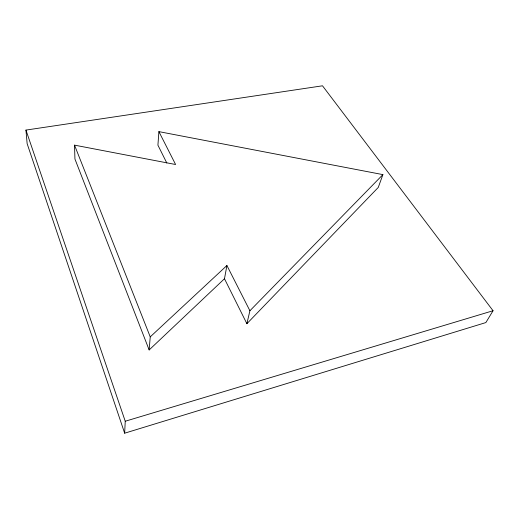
<?xml version="1.0" encoding="UTF-8"?>
<svg xmlns="http://www.w3.org/2000/svg" width="519" height="519" viewBox="0 0 519 519"><rect width="100%" height="100%" fill="white"/><g stroke="black" fill="none" stroke-linecap="round" stroke-linejoin="round"><path stroke-width="0.78" d="M124.657 433.196L125.241 421.24L25.95 130.087L322.5 85.804L493.05 310.732L485.862 322.571L124.657 433.196L27.137 143.64L25.95 130.087M246.888 323.713L249.905 310.751L226.92 265.514L224.48 278.748L246.888 323.713L378.267 187.43L382.899 174.618L158.898 131.631L157.919 145.171L166.82 163.037M224.48 278.748L149.154 349.949L150.238 336.87L74.522 145.138L175.604 164.51L158.898 131.631M249.905 310.751L382.899 174.618M150.238 336.87L226.92 265.514M125.241 421.24L493.05 310.732M149.154 349.949L74.937 159.015L74.522 145.138"/></g></svg>
